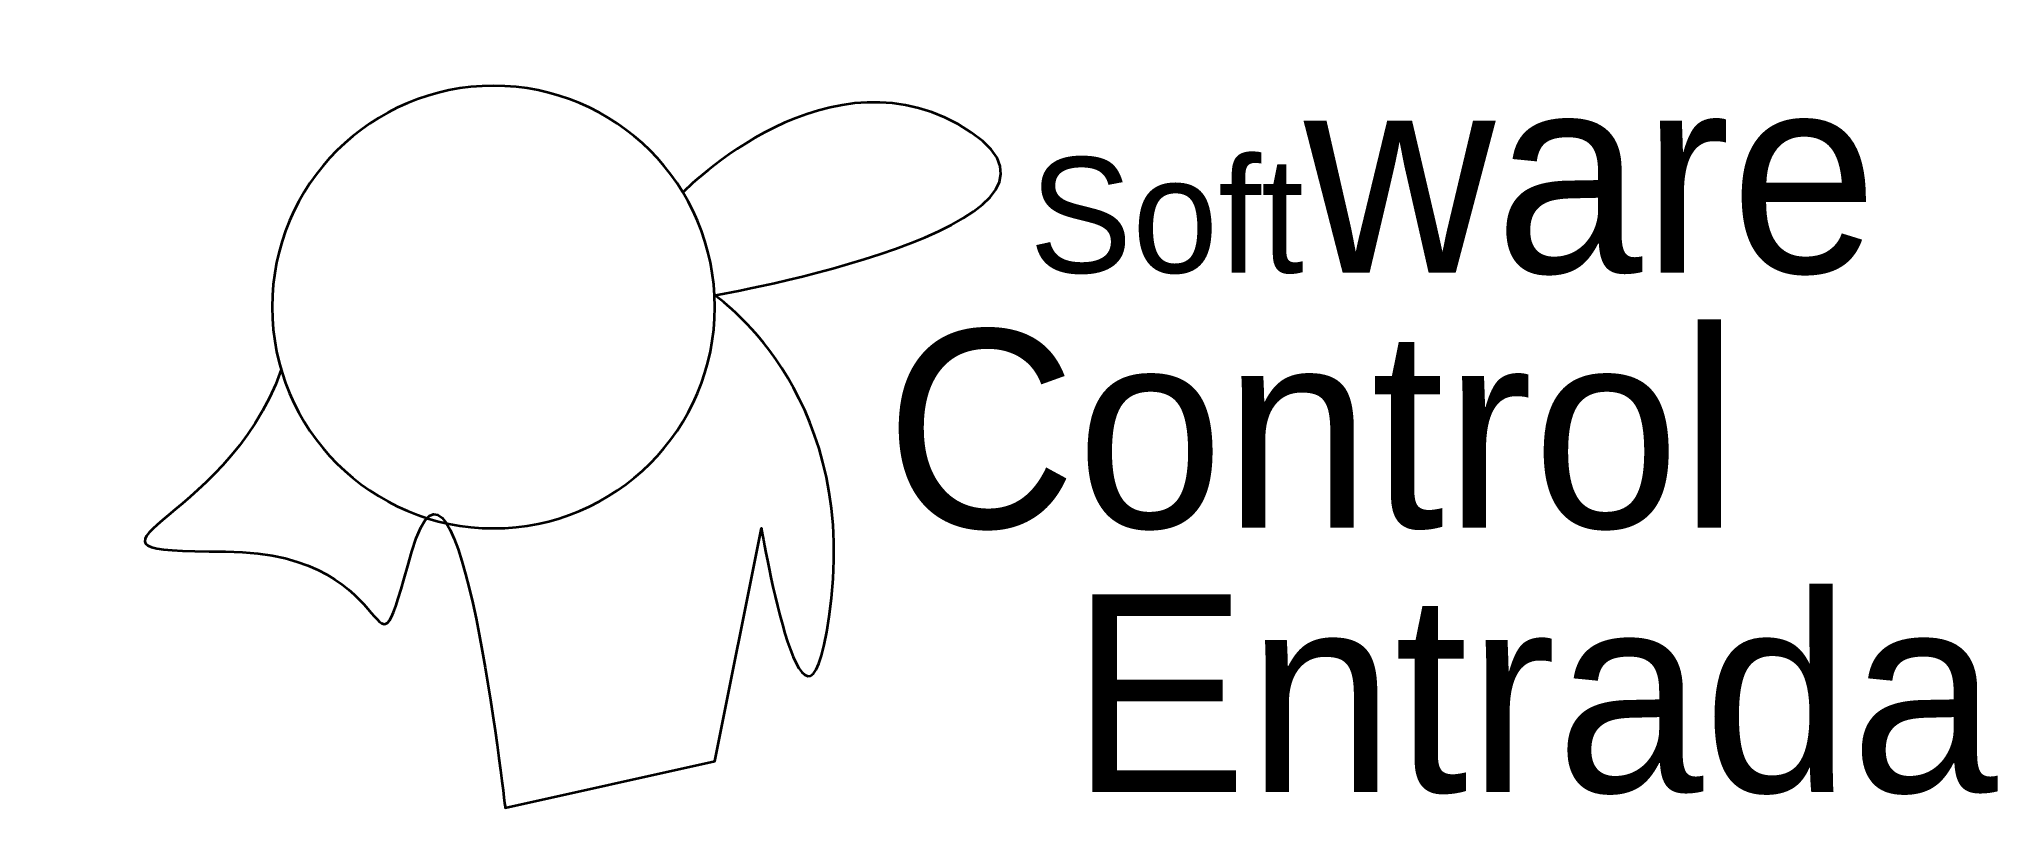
# Model space of a CAD drawing. Header units: inches. Extents: x -1.5 to 82.6, y -45.5 to -12.5.
import ezdxf

# ---------------------------------------------------------------- set-up
doc = ezdxf.new("R2010")
doc.units = ezdxf.units.IN
doc.header["$MEASUREMENT"] = 0
doc.layers.add('Capa 1', color=7, linetype='Continuous')

msp = doc.modelspace()

# ---------------------------------------------------------------- linework, layer by layer
at = {"layer": 'Capa 1', "color": 91, "lineweight": 35, "true_color": 0x5cff85}
for points, knots in [([(8.891, -26.688), (6.5, -33.5), (-1.5, -34.5), (6.5, -34.5), (14.5, -34.5), (12.5, -41.5), (14.5, -34.5), (16.5, -27.5), (18.5, -45.5), (18.5, -45.5), (18.5, -45.5), (27.5, -43.5), (27.5, -43.5), (27.5, -43.5), (29.5, -33.5), (29.5, -33.5), (29.5, -33.5), (31.5, -45.5), (32.5, -36.5), (33.5, -27.5), (27.5, -23.5), (27.5, -23.5), (27.5, -23.5), (44.5, -20.5), (38.5, -16.5), (32.5, -12.5), (26.119, -19.085), (26.119, -19.085)], [0, 0, 0, 0, 1, 1, 1, 2, 2, 2, 3, 3, 3, 4, 4, 4, 5, 5, 5, 6, 6, 6, 7, 7, 7, 8, 8, 8, 9, 9, 9, 9]), ([(27.5, -24), (27.5, -29.247), (23.247, -33.5), (18, -33.5), (12.753, -33.5), (8.5, -29.247), (8.5, -24), (8.5, -18.753), (12.753, -14.5), (18, -14.5), (23.247, -14.5), (27.5, -18.753), (27.5, -24)], [0, 0, 0, 0, 1, 1, 1, 2, 2, 2, 3, 3, 3, 4, 4, 4, 4])]:
    msp.add_open_spline(points, degree=3, knots=knots, dxfattribs=at)

# ---------------------------------------------------------------- texts
at = {"layer": 'Capa 1', "color": 93, "true_color": 0x57ea5f, "insert": (40.994, -22.65), "char_height": 4.956, "attachment_point": 7}
msp.add_mtext('\\fMyriad Pro|b0|i0|c0|p34;\\W1;Soft\\H8.496;\\C115;\\c7581483;ware', dxfattribs=at)
at = {"layer": 'Capa 1', "color": 7, "true_color": 0xffffff, "insert": (34.815, -33.599), "char_height": 8.496, "attachment_point": 7}
msp.add_mtext('\\fMyriad Pro|b0|i0|c0|p34;\\W1;Control', dxfattribs=at)
at = {"layer": 'Capa 1', "color": 71, "true_color": 0xbef469, "insert": (42.773, -44.946), "char_height": 8.496, "attachment_point": 7}
msp.add_mtext('\\fMyriad Pro|b0|i0|c0|p34;\\W1;Entrada', dxfattribs=at)

doc.saveas('drawing.dxf')
